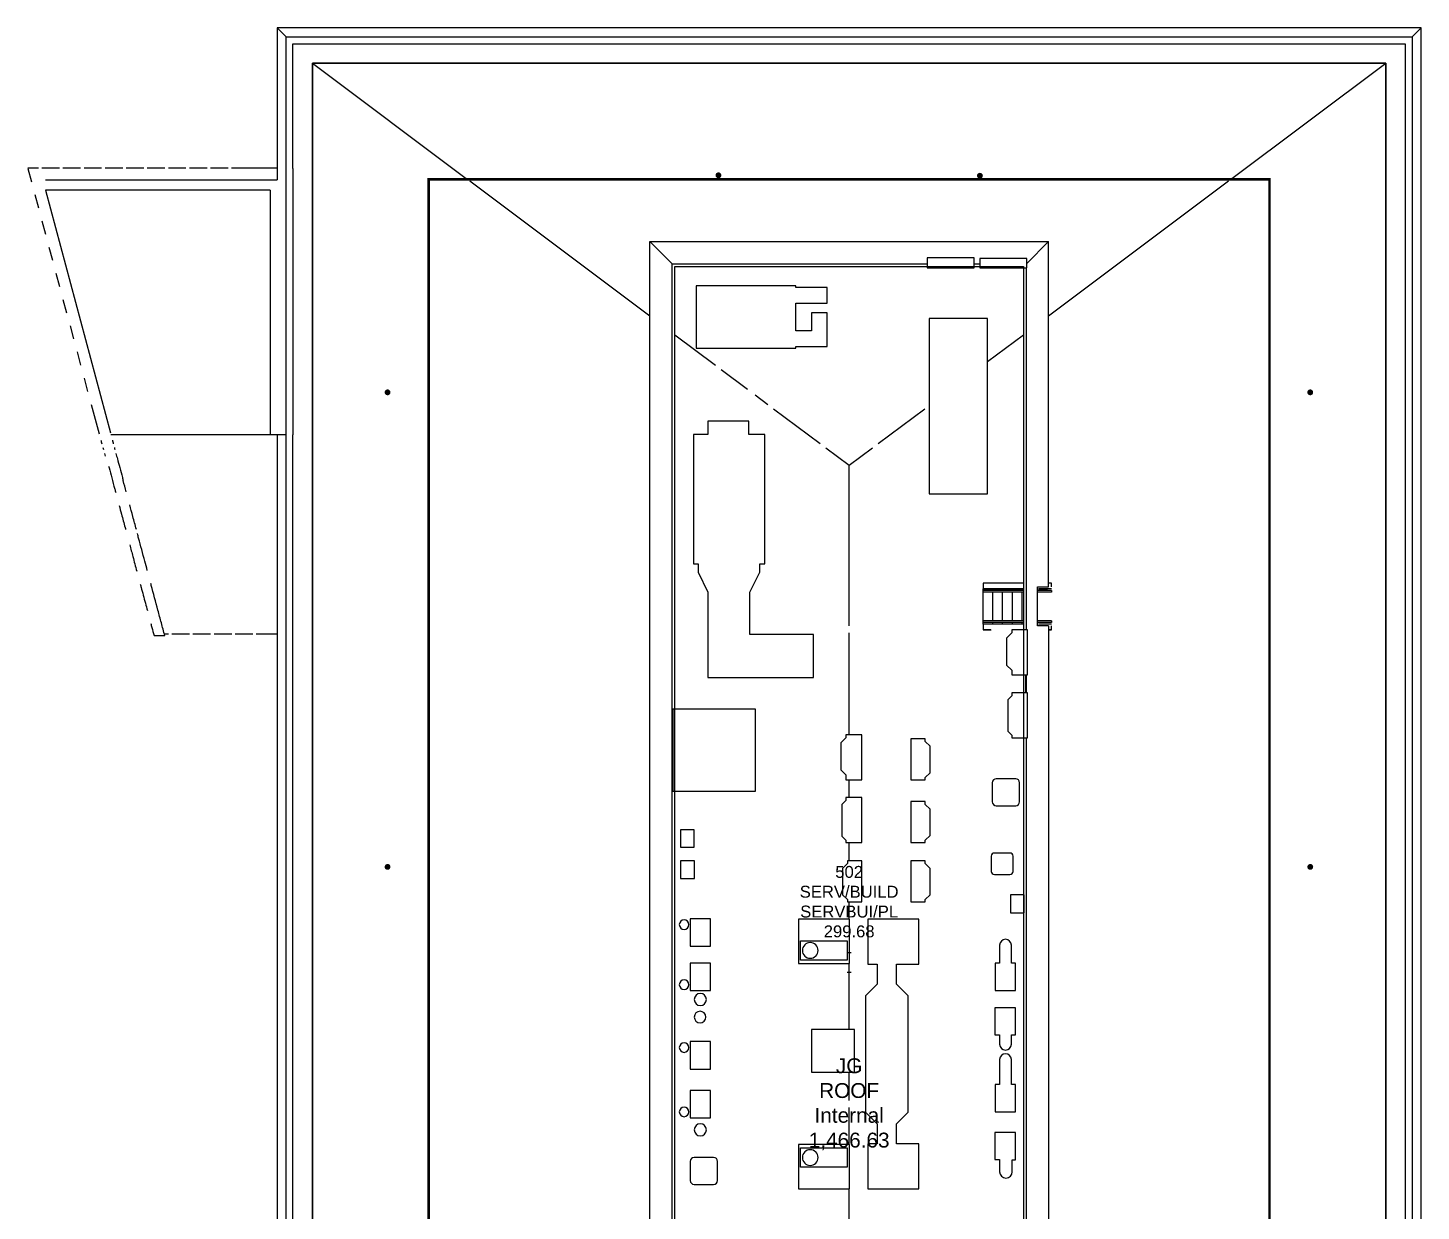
# Model space of a CAD drawing. Extents: x 7666 to 51033, y -178 to 56926.
# Drawn here: x 15092 to 50789, y 26605 to 56926 of the extents above; entities that cross this region are included whole.
import ezdxf

# ---------------------------------------------------------------- set-up
doc = ezdxf.new("R2010")
doc.units = 0
doc.header["$LTSCALE"] = 2400
doc.header["$MEASUREMENT"] = 0
doc.linetypes.add('DASHED2', pattern=[0.375, 0.25, -0.125])
for name, color, linetype in [('A-Equipment', 252, 'CONTINUOUS'), ('A-Fall Prev__Guard Rail', 170, 'CONTINUOUS'), ('A-Roof', 7, 'CONTINUOUS'), ('A-Stairs', 7, 'CONTINUOUS'), ('A-Wall__Brick', 7, 'CONTINUOUS'), ('GROS$', 7, 'CONTINUOUS'), ('GROS$TXT', 1, 'CONTINUOUS'), ('RM$', 7, 'CONTINUOUS'), ('RM$TXT', 4, 'CONTINUOUS')]:
    doc.layers.add(name, color=color, linetype=linetype)
doc.layers.add('A-Fall Prev__Anchor Point', color=7, linetype='CONTINUOUS', true_color=0xff1f1f)
doc.styles.add('Arial', font='arial.ttf')

msp = doc.modelspace()

# ---------------------------------------------------------------- hatches: boundary and pattern name
at = {"layer": 'A-Fall Prev__Anchor Point'}
for points in [[(32860, 53148), (32857, 53167), (32850, 53186), (32838, 53201), (32822, 53213), (32804, 53221), (32785, 53223), (32766, 53221), (32747, 53213), (32732, 53201), (32720, 53186), (32712, 53167), (32710, 53148), (32712, 53129), (32720, 53111), (32732, 53095), (32754, 53081), (32766, 53076), (32785, 53073), (32804, 53076), (32822, 53083), (32838, 53095), (32850, 53111), (32857, 53129)], [(39560, 53137), (39557, 53156), (39550, 53174), (39538, 53190), (39522, 53202), (39504, 53209), (39485, 53212), (39465, 53209), (39446, 53201), (39432, 53190), (39420, 53174), (39412, 53156), (39410, 53137), (39412, 53117), (39420, 53099), (39433, 53083), (39447, 53072), (39465, 53064), (39485, 53062), (39504, 53064), (39522, 53072), (39538, 53084), (39550, 53099), (39557, 53117)], [(24383, 47586), (24380, 47605), (24373, 47624), (24361, 47639), (24346, 47651), (24327, 47659), (24308, 47661), (24289, 47659), (24271, 47651), (24255, 47639), (24243, 47624), (24236, 47605), (24233, 47586), (24236, 47567), (24243, 47549), (24255, 47533), (24271, 47521), (24289, 47514), (24308, 47511), (24327, 47514), (24346, 47521), (24361, 47533), (24373, 47549), (24380, 47567)], [(48023, 47586), (48020, 47605), (48013, 47624), (48001, 47639), (47986, 47651), (47967, 47659), (47948, 47661), (47929, 47659), (47911, 47651), (47895, 47639), (47883, 47624), (47876, 47605), (47873, 47586), (47876, 47567), (47883, 47549), (47895, 47533), (47911, 47521), (47929, 47514), (47948, 47511), (47967, 47514), (47986, 47521), (48001, 47533), (48013, 47549), (48020, 47567)], [(24383, 35426), (24380, 35445), (24373, 35464), (24361, 35479), (24346, 35491), (24327, 35499), (24308, 35501), (24289, 35499), (24271, 35491), (24255, 35479), (24243, 35464), (24236, 35445), (24233, 35426), (24236, 35407), (24243, 35389), (24255, 35373), (24271, 35361), (24289, 35354), (24308, 35351), (24327, 35354), (24346, 35361), (24361, 35373), (24373, 35389), (24380, 35407)], [(48023, 35426), (48020, 35445), (48013, 35464), (48001, 35479), (47986, 35491), (47967, 35499), (47948, 35501), (47929, 35499), (47911, 35491), (47895, 35479), (47883, 35464), (47876, 35445), (47873, 35426), (47876, 35407), (47883, 35389), (47895, 35373), (47911, 35361), (47929, 35354), (47948, 35351), (47967, 35354), (47986, 35361), (48001, 35373), (48013, 35389), (48020, 35407)]]:
    msp.add_hatch(color=256, dxfattribs=at).paths.add_polyline_path(points)

# ---------------------------------------------------------------- linework, layer by layer
at = {"layer": 'A-Equipment'}
for p, q in [((38130, 51029), (38130, 50778)), ((39337, 51029), (38130, 51029)), ((38130, 50778), (39337, 50778)), ((39337, 50778), (39337, 51029)), ((39483, 51018), (39483, 50778)), ((40683, 51018), (39483, 51018)), ((39483, 50778), (40683, 50778)), ((40683, 50778), (40683, 51018)), ((34771, 50317), (32214, 50317)), ((32214, 50317), (32214, 48716)), ((34771, 50274), (34771, 50317)), ((35571, 50274), (34771, 50274)), ((35571, 49872), (35571, 50274)), ((34771, 49161), (34771, 49872)), ((34771, 49872), (35571, 49872)), ((35571, 49622), (35169, 49622)), ((35169, 49622), (35169, 49224)), ((35571, 49224), (35571, 49622)), ((39681, 49480), (38183, 49480)), ((38183, 49480), (38183, 44983)), ((39681, 44983), (39681, 49480)), ((35169, 49161), (34771, 49161)), ((35169, 49224), (35169, 49161)), ((35571, 48759), (35571, 49224)), ((32214, 48716), (34771, 48716)), ((34771, 48716), (34771, 48759)), ((34771, 48759), (35571, 48759)), ((33567, 46849), (32517, 46849)), ((32517, 46849), (32517, 46509)), ((33567, 46509), (33567, 46849)), ((32144, 46509), (32144, 43189)), ((32517, 46509), (32144, 46509)), ((33974, 46509), (33567, 46509)), ((33974, 43189), (33974, 46509)), ((38183, 44983), (39681, 44983)), ((32144, 43189), (32264, 43189)), ((32264, 43189), (32264, 42979)), ((32264, 42979), (32517, 42469)), ((33591, 42469), (33844, 42979)), ((33844, 42979), (33844, 43189)), ((33844, 43189), (33974, 43189)), ((32517, 42469), (32517, 40278)), ((33591, 41379), (33591, 42469)), ((40299, 41423), (40167, 41291)), ((40705, 41500), (40299, 41500)), ((40299, 41500), (40299, 41423)), ((40705, 40345), (40705, 41500)), ((35217, 41379), (33591, 41379)), ((35217, 40278), (35217, 41379)), ((40167, 41291), (40167, 40599)), ((40167, 40599), (40299, 40467)), ((40299, 40467), (40299, 40345)), ((40299, 40345), (40705, 40345)), ((32517, 40278), (35217, 40278)), ((40299, 39813), (40197, 39710)), ((40197, 39710), (40197, 38903)), ((40705, 39890), (40299, 39890)), ((40299, 39890), (40299, 39813)), ((40705, 38735), (40705, 39890)), ((33739, 39469), (31617, 39469)), ((31617, 39469), (31617, 37369)), ((33739, 37369), (33739, 39469)), ((36051, 38737), (35919, 38605)), ((35919, 38605), (35919, 37913)), ((36457, 38814), (36051, 38814)), ((36051, 38814), (36051, 38737)), ((36457, 37659), (36457, 38814)), ((38086, 38709), (37717, 38709)), ((37717, 38709), (37717, 37659)), ((38086, 38639), (38086, 38709)), ((38206, 38519), (38086, 38639)), ((40197, 38903), (40299, 38801)), ((40299, 38801), (40299, 38735)), ((40299, 38735), (40705, 38735)), ((38206, 37839), (38206, 38519)), ((35919, 37913), (36051, 37781)), ((38086, 37719), (38206, 37839)), ((36051, 37781), (36051, 37659)), ((36051, 37659), (36457, 37659)), ((37717, 37659), (38086, 37659)), ((38086, 37659), (38086, 37719)), ((39802, 37584), (39802, 37094)), ((40401, 37684), (39902, 37684)), ((40501, 37094), (40501, 37584)), ((31617, 37369), (33739, 37369)), ((36051, 37127), (35949, 37025)), ((36457, 37204), (36051, 37204)), ((36051, 37204), (36051, 37127)), ((36457, 36049), (36457, 37204)), ((35949, 37025), (35949, 36217)), ((38086, 37099), (37717, 37099)), ((37717, 37099), (37717, 36049)), ((38086, 37029), (38086, 37099)), ((38206, 36909), (38086, 37029)), ((38206, 36229), (38206, 36909)), ((39902, 36994), (40401, 36994)), ((32163, 36379), (31817, 36379)), ((31817, 36379), (31817, 35929)), ((32163, 35929), (32163, 36379)), ((35949, 36217), (36051, 36115)), ((36051, 36115), (36051, 36049)), ((38086, 36109), (38206, 36229)), ((38086, 36049), (38086, 36109)), ((31817, 35929), (32163, 35929)), ((36051, 36049), (36457, 36049)), ((37717, 36049), (38086, 36049)), ((39775, 35702), (39775, 35310)), ((40254, 35782), (39855, 35782)), ((40334, 35310), (40334, 35702)), ((32168, 35581), (31817, 35581)), ((31817, 35581), (31817, 35132)), ((32168, 35132), (32168, 35581)), ((36088, 35509), (35968, 35389)), ((35968, 35389), (35968, 34709)), ((36457, 35579), (36088, 35579)), ((36088, 35579), (36088, 35509)), ((36457, 34529), (36457, 35579)), ((38086, 35579), (37717, 35579)), ((37717, 35579), (37717, 34529)), ((38086, 35509), (38086, 35579)), ((38206, 35389), (38086, 35509)), ((38206, 34709), (38206, 35389)), ((31817, 35132), (32168, 35132)), ((39855, 35230), (40254, 35230)), ((35968, 34709), (36088, 34589)), ((38086, 34589), (38206, 34709)), ((40617, 34709), (40270, 34709)), ((40270, 34709), (40270, 34249)), ((40617, 34249), (40617, 34709)), ((36088, 34589), (36088, 34529)), ((36088, 34529), (36457, 34529)), ((37717, 34529), (38086, 34529)), ((38086, 34529), (38086, 34589)), ((32583, 34099), (32063, 34099)), ((32063, 34099), (32063, 33396)), ((32583, 33396), (32583, 34099)), ((34839, 34087), (34839, 32947)), ((36139, 34087), (34839, 34087)), ((36139, 32947), (36139, 34087)), ((36616, 34087), (36616, 32935)), ((37916, 34087), (36616, 34087)), ((37916, 32935), (37916, 34087)), ((40270, 34249), (40617, 34249)), ((32063, 33396), (32583, 33396)), ((34889, 33037), (34889, 33532)), ((34889, 33532), (36087, 33532)), ((36087, 33532), (36087, 33037)), ((39989, 33420), (39989, 32958)), ((40290, 32958), (40290, 33420)), ((32583, 32959), (32063, 32959)), ((32063, 32959), (32063, 32256)), ((32583, 32256), (32583, 32959)), ((34839, 32947), (36139, 32947)), ((36087, 33037), (34889, 33037)), ((36616, 32935), (36849, 32935)), ((36849, 32935), (36849, 32418)), ((37349, 32418), (37349, 32935)), ((37349, 32935), (37916, 32935)), ((39875, 32958), (39875, 32256)), ((39989, 32958), (39875, 32958)), ((40400, 32958), (40290, 32958)), ((40400, 32256), (40400, 32958)), ((32063, 32256), (32583, 32256)), ((36849, 32418), (36549, 32118)), ((37649, 32118), (37349, 32418)), ((39875, 32256), (40400, 32256)), ((36549, 32118), (36549, 29145)), ((37649, 31271), (37649, 32118)), ((40400, 31811), (39864, 31811)), ((39864, 31811), (39864, 31121)), ((40400, 31121), (40400, 31811)), ((36274, 31260), (35172, 31260)), ((35172, 31260), (35172, 30169)), ((36274, 30169), (36274, 31260)), ((37649, 29145), (37649, 31271)), ((39864, 31121), (39989, 31121)), ((39989, 31121), (39989, 30881)), ((40290, 30881), (40290, 31121)), ((40290, 31121), (40400, 31121)), ((32583, 30949), (32063, 30949)), ((32063, 30949), (32063, 30246)), ((32583, 30246), (32583, 30949)), ((39989, 30489), (39989, 29848)), ((40290, 29848), (40290, 30489)), ((32063, 30246), (32583, 30246)), ((35172, 30169), (36274, 30169)), ((32583, 29699), (32063, 29699)), ((32063, 29699), (32063, 28996)), ((32583, 28996), (32583, 29699)), ((39875, 29848), (39875, 29146)), ((39989, 29848), (39875, 29848)), ((40400, 29848), (40290, 29848)), ((40400, 29146), (40400, 29848)), ((32063, 28996), (32583, 28996)), ((36549, 29145), (36849, 28845)), ((37349, 28845), (37649, 29145)), ((39875, 29146), (40400, 29146)), ((36849, 28845), (36849, 28328)), ((37349, 28328), (37349, 28845)), ((40400, 28619), (39864, 28619)), ((39864, 28619), (39864, 27929)), ((40400, 27921), (40400, 28619)), ((36139, 28316), (34839, 28316)), ((34839, 28316), (34839, 27176)), ((34889, 27731), (34889, 28226)), ((34889, 28226), (36087, 28226)), ((36087, 28226), (36087, 27731)), ((36139, 27176), (36139, 28316)), ((36849, 28328), (36616, 28328)), ((36616, 28328), (36616, 27176)), ((37916, 28328), (37349, 28328)), ((37916, 27176), (37916, 28328)), ((32063, 27879), (32063, 27389)), ((32662, 27979), (32163, 27979)), ((32762, 27389), (32762, 27879)), ((39864, 27929), (39989, 27929)), ((39989, 27929), (39989, 27616)), ((40314, 27616), (40314, 27921)), ((40314, 27921), (40400, 27921)), ((36087, 27731), (34889, 27731)), ((32163, 27289), (32662, 27289)), ((34839, 27176), (36139, 27176)), ((36616, 27176), (37916, 27176))]:
    msp.add_line(p, q, dxfattribs=at)
for centre, radius, start, end in [((39902, 37584), 100, 90, 180), ((40401, 37584), 100, 0, 90), ((39902, 37094), 100, 180, 270), ((40401, 37094), 100, 270, 0), ((39855, 35702), 80, 90, 180), ((40254, 35702), 80, 0, 90), ((39855, 35310), 80, 180, 270), ((40254, 35310), 80, 270, 0), ((31906, 33947), 123, 0, 180), ((31906, 33947), 123, 180, 0), ((40140, 33420), 150, 0, 180), ((35137, 33284), 201, 0, 180), ((35137, 33284), 201, 180, 0), ((31906, 32408), 123, 0, 180), ((31906, 32408), 123, 180, 0), ((32322, 32029), 155, 0, 180), ((32322, 32029), 155, 180, 0), ((32315, 31579), 148, 0, 180), ((32315, 31579), 148, 180, 0), ((31906, 30797), 123, 0, 180), ((31906, 30797), 123, 180, 0), ((40140, 30881), 150, 180, 0), ((40140, 30489), 150, 0, 180), ((31906, 29148), 123, 0, 180), ((31906, 29148), 123, 180, 0), ((32322, 28689), 155, 0, 180), ((32322, 28689), 155, 180, 0), ((32163, 27879), 100, 90, 180), ((32662, 27879), 100, 0, 90), ((35137, 27979), 201, 0, 180), ((35137, 27979), 201, 180, 0), ((40152, 27616), 163, 180, 0), ((32163, 27389), 100, 180, 270), ((32662, 27389), 100, 270, 0)]:
    msp.add_arc(centre, radius, start, end, dxfattribs=at)
at = {"layer": 'A-Fall Prev__Guard Rail'}
for p, q in [((39567, 42468), (39567, 42508)), ((39817, 42508), (39567, 42508)), ((40599, 42508), (39817, 42508)), ((41317, 42508), (40958, 42508)), ((41317, 42508), (41317, 42468)), ((39817, 42468), (39567, 42468)), ((40599, 42468), (39817, 42468)), ((41317, 42468), (40958, 42468)), ((39567, 41689), (39567, 41729)), ((39817, 41729), (39567, 41729)), ((39817, 41689), (39567, 41689)), ((40599, 41729), (39817, 41729)), ((40599, 41689), (39817, 41689)), ((41317, 41729), (40958, 41729)), ((41317, 41689), (40958, 41689)), ((41317, 41729), (41317, 41689))]:
    msp.add_line(p, q, dxfattribs=at)
at = {"layer": 'A-Fall Prev__Guard Rail', "linetype": 'DASHED2', "ltscale": 1.2, "const_width": 65.9, "flags": 128}
msp.add_lwpolyline([(25363, 53042), (46905, 53042), (46905, 5662), (25363, 5662)], close=True, dxfattribs=at)
at = {"layer": 'A-Roof'}
for p, q in [((21479, 56926), (21479, 53028)), ((50789, 56926), (21479, 56926)), ((21707, 56698), (21479, 56926)), ((50789, 56926), (50561, 56698)), ((50789, 1778), (50789, 56926)), ((21707, 46507), (21707, 56698)), ((21707, 56698), (50561, 56698)), ((21885, 53322), (21885, 56520)), ((21885, 56520), (50383, 56520)), ((21887, 56518), (50274, 56518)), ((50274, 56518), (50381, 56518)), ((50383, 56520), (50383, 2184)), ((50561, 56698), (50561, 2006)), ((49883, 56020), (22385, 56020)), ((22385, 56020), (26358, 53042)), ((22385, 56020), (22385, 2684)), ((45909, 53042), (49883, 56020)), ((49883, 2684), (49883, 56020)), ((15541, 53028), (21479, 53028)), ((26412, 53002), (31027, 49543)), ((41240, 49543), (45856, 53002)), ((21302, 52768), (15541, 52768)), ((15541, 52768), (17208, 46547)), ((31027, 51449), (41240, 51449)), ((31027, 51449), (31598, 50878)), ((31027, 9120), (31027, 51449)), ((40683, 50891), (41240, 51449)), ((41240, 42599), (41240, 51449)), ((31668, 49062), (32711, 48281)), ((39681, 48374), (40599, 49062)), ((32857, 48172), (33533, 47665)), ((33728, 47519), (34051, 47277)), ((34197, 47167), (35391, 46272)), ((36877, 46272), (38071, 47167)), ((17219, 46507), (21707, 46507)), ((21479, 46507), (21479, 1778)), ((21707, 2006), (21707, 46507)), ((21885, 2184), (21885, 46494)), ((35537, 46163), (36134, 45716)), ((36134, 45716), (36731, 46163)), ((36134, 41601), (36134, 45716)), ((36134, 38814), (36134, 41423)), ((18587, 41400), (18694, 41400)), ((18782, 41400), (19234, 41400)), ((19322, 41400), (19774, 41400)), ((19862, 41400), (20314, 41400)), ((20402, 41400), (20854, 41400)), ((20942, 41400), (21479, 41400)), ((36134, 37204), (36134, 37659)), ((36134, 35579), (36134, 36049)), ((36134, 34087), (36134, 34529)), ((36134, 31260), (36134, 32947)), ((36134, 29441), (36134, 30169)), ((36134, 28316), (36134, 29261)), ((36134, 25497), (36134, 27176))]:
    msp.add_line(p, q, dxfattribs=at)
at = {"layer": 'A-Roof', "lineweight": 18}
for p, q in [((15363, 53332), (15092, 53332)), ((15092, 53324), (15183, 52984)), ((15903, 53332), (15452, 53332)), ((16443, 53332), (15992, 53332)), ((16983, 53332), (16532, 53332)), ((17523, 53332), (17072, 53332)), ((18063, 53332), (17612, 53332)), ((18603, 53332), (18152, 53332)), ((19143, 53332), (18692, 53332)), ((19683, 53332), (19232, 53332)), ((20223, 53332), (19772, 53332)), ((21479, 53332), (20312, 53332)), ((21885, 53322), (21885, 46494)), ((15272, 52652), (15363, 52313)), ((21302, 52768), (21302, 46507)), ((15452, 51981), (15543, 51641)), ((15632, 51309), (15723, 50969)), ((15812, 50637), (15903, 50297)), ((15992, 49965), (16083, 49626)), ((16172, 49293), (16263, 48954)), ((16352, 48622), (16443, 48282)), ((16532, 47950), (16623, 47610)), ((16712, 47278), (16915, 46523)), ((18325, 41352), (18600, 41352))]:
    msp.add_line(p, q, dxfattribs=at)
for points in [[(16963, 46363), (16970, 46334), (16979, 46303), (16987, 46271)], [(17014, 46172), (17019, 46154), (17023, 46136), (17028, 46118)], [(17055, 46018), (17061, 45997), (17067, 45974), (17073, 45951)], [(17613, 45033), (17586, 45134), (17560, 45231), (17535, 45324)]]:
    msp.add_open_spline(points, degree=3, dxfattribs=at)
at = {"layer": 'A-Roof'}
for points in [[(17257, 46363), (17265, 46334), (17273, 46303), (17282, 46270)], [(17308, 46172), (17313, 46154), (17318, 46136), (17323, 46118)]]:
    msp.add_open_spline(points, degree=3, dxfattribs=at)
at = {"layer": 'A-Roof', "lineweight": 18}
for points, knots in [([(17162, 45694), (17166, 45681), (17191, 45586), (17241, 45398), (17300, 45179), (17335, 45048), (17343, 45018)], [-0.42663811, -0.42663811, -0.42663811, -0.42663811, -0.42105263, -0.38596491, -0.35087719, -0.34036946, -0.34036946, -0.34036946, -0.34036946]), ([(17432, 44686), (17451, 44615), (17500, 44431), (17556, 44222), (17593, 44086), (17597, 44069)], [-0.30356407, -0.30356407, -0.30356407, -0.30356407, -0.28070175, -0.24561404, -0.24063214, -0.24063214, -0.24063214, -0.24063214]), ([(17872, 44069), (17841, 44183), (17783, 44399), (17728, 44605), (17702, 44702)], [-0.75938009, -0.75938009, -0.75938009, -0.75938009, -0.72587719, -0.69473635, -0.69473635, -0.69473635, -0.69473635]), ([(18153, 43018), (18132, 43098), (18056, 43381), (17971, 43698), (17909, 43929), (17899, 43969)], [-0.85693941, -0.85693941, -0.85693941, -0.85693941, -0.83552632, -0.78070175, -0.76906938, -0.76906938, -0.76906938, -0.76906938]), ([(17702, 43678), (17729, 43579), (17788, 43357), (17849, 43128), (17883, 43002)], [-0.20327248, -0.20327248, -0.20327248, -0.20327248, -0.1754386, -0.14159442, -0.14159442, -0.14159442, -0.14159442]), ([(17972, 42671), (17979, 42644), (18023, 42482), (18083, 42257), (18137, 42057), (18154, 41994)], [-0.11237303, -0.11237303, -0.11237303, -0.11237303, -0.10526316, -0.07017544, -0.05404237, -0.05404237, -0.05404237, -0.05404237]), ([(18600, 41352), (18570, 41462), (18512, 41680), (18396, 42111), (18307, 42446), (18246, 42671), (18242, 42687)], [-1, -1, -1, -1, -0.9725877, -0.9451754, -0.8903509, -0.8861905, -0.8861905, -0.8861905, -0.8861905]), ([(18242, 41662), (18251, 41629), (18279, 41526), (18307, 41422), (18325, 41352)], [-0.02599709, -0.02599709, -0.02599709, -0.02599709, -0.01754386, 0, 0, 0, 0])]:
    msp.add_open_spline(points, degree=3, knots=knots, dxfattribs=at)
at = {"layer": 'A-Roof'}
msp.add_open_spline([(17349, 46018), (17361, 45976), (17391, 45863), (17445, 45661), (17497, 45467), (17528, 45351), (17535, 45324)], degree=3, knots=[-0.479118, -0.479118, -0.479118, -0.479118, -0.4561404, -0.4210526, -0.3859649, -0.3758895, -0.3758895, -0.3758895, -0.3758895], dxfattribs=at)
at = {"layer": 'A-Stairs'}
for p, q in [((39710, 42699), (39567, 42699)), ((39567, 42699), (39567, 42549)), ((39699, 42699), (39567, 42699)), ((39567, 42549), (40599, 42549)), ((39817, 42549), (39567, 42549)), ((39567, 42508), (39567, 42549)), ((39567, 42468), (39567, 42508)), ((40599, 42699), (39699, 42699)), ((40599, 42699), (39710, 42699)), ((40067, 42549), (39817, 42549)), ((39817, 42508), (39817, 42549)), ((39817, 42508), (39817, 42549)), ((40317, 42549), (40067, 42549)), ((40067, 42508), (40067, 42549)), ((40067, 42508), (40067, 42549)), ((40567, 42549), (40317, 42549)), ((40317, 42508), (40317, 42549)), ((40317, 42508), (40317, 42549)), ((40599, 42549), (40567, 42549)), ((40567, 42508), (40567, 42549)), ((40567, 42508), (40567, 42549)), ((40984, 42549), (41213, 42549)), ((41067, 42549), (40984, 42549)), ((41317, 42549), (41067, 42549)), ((41317, 42699), (41240, 42699)), ((41317, 42699), (41240, 42699)), ((41317, 42599), (41317, 42699)), ((39567, 41729), (39567, 42468)), ((39817, 41729), (39817, 42468)), ((39817, 41729), (39817, 42468)), ((40067, 41729), (40067, 42468)), ((40067, 41729), (40067, 42468)), ((40317, 41729), (40317, 42468)), ((40317, 41729), (40317, 42468)), ((40567, 41729), (40567, 42468)), ((40567, 41729), (40567, 42468)), ((39567, 41689), (39567, 41729)), ((39567, 41649), (39567, 41689)), ((40599, 41649), (39567, 41649)), ((39567, 41649), (39567, 41499)), ((39817, 41649), (39567, 41649)), ((39567, 41499), (39710, 41499)), ((39699, 41499), (39567, 41499)), ((39762, 41499), (39699, 41499)), ((39710, 41499), (39773, 41499)), ((39817, 41649), (39817, 41689)), ((39817, 41649), (39817, 41689)), ((40067, 41649), (39817, 41649)), ((40067, 41649), (40067, 41689)), ((40067, 41649), (40067, 41689)), ((40317, 41649), (40067, 41649)), ((40317, 41649), (40317, 41689)), ((40317, 41649), (40317, 41689)), ((40567, 41649), (40317, 41649)), ((40567, 41649), (40567, 41689)), ((40567, 41649), (40567, 41689)), ((40599, 41649), (40567, 41649)), ((41213, 41649), (40984, 41649)), ((41067, 41649), (40984, 41649)), ((41317, 41649), (41067, 41649)), ((41240, 41499), (41317, 41499)), ((41317, 41499), (41240, 41499)), ((41317, 41499), (41317, 41599))]:
    msp.add_line(p, q, dxfattribs=at)
at = {"layer": 'A-Wall__Brick'}
for p, q in [((31598, 50878), (38130, 50878)), ((31598, 23642), (31598, 50878)), ((31669, 39469), (31669, 50807)), ((31669, 50807), (38130, 50807)), ((39337, 50878), (39483, 50878)), ((39337, 50807), (39483, 50807)), ((40599, 50778), (40599, 41500)), ((40670, 50778), (40670, 41500)), ((40958, 41599), (40958, 42599)), ((40958, 42599), (41240, 42599)), ((41240, 41599), (40958, 41599)), ((41240, 41599), (41240, 9120)), ((40599, 40345), (40599, 39890)), ((40656, 40345), (40656, 39890)), ((40660, 39890), (40660, 40345)), ((40660, 40345), (40660, 39890)), ((40670, 40345), (40670, 39890)), ((40599, 38735), (40599, 34709)), ((40670, 38735), (40670, 9691)), ((31669, 23700), (31669, 37369)), ((40599, 34249), (40599, 9824))]:
    msp.add_line(p, q, dxfattribs=at)
at = {"layer": 'GROS$'}
msp.add_lwpolyline([(22385, 56020), (49883, 56020), (49883, 2684), (22385, 2684)], close=True, dxfattribs=at)
at = {"layer": 'RM$'}
msp.add_lwpolyline([(31669, 50807), (40599, 50807), (40599, 17251), (31669, 17251)], close=True, dxfattribs=at)

# ---------------------------------------------------------------- texts
at = {"layer": 'GROS$TXT', "insert": (36134, 28164), "char_height": 381, "attachment_point": 8, "style": 'Arial'}
msp.add_mtext('JG^M^JROOF^M^JInternal^M^J1,466.63^M^J', dxfattribs=at)
at = {"layer": 'RM$TXT', "insert": (36134, 32605), "char_height": 304.8, "attachment_point": 8, "style": 'Arial'}
msp.add_mtext('502^M^JSERV/BUILD^M^JSERVBUI/PL^M^J299.68^M^J-^M^J-^M^J', dxfattribs=at)

doc.saveas('drawing.dxf')
